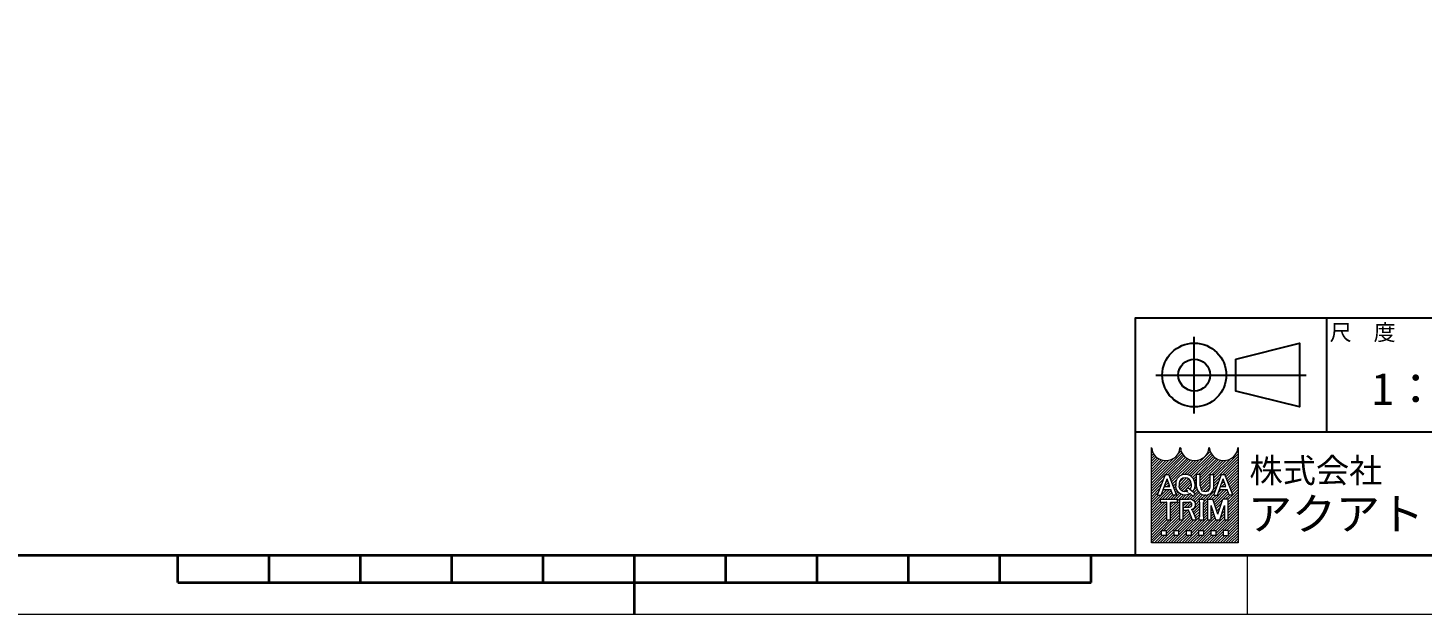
# Model space of a CAD drawing. Header units: millimetres. Extents: x 0 to 1176, y -11 to 828.
# Drawn here: x 418.3 to 850.6, y 0 to 181.9 of the extents above; entities that cross this region are included whole.
import ezdxf
from ezdxf.enums import TextEntityAlignment as Align

# ---------------------------------------------------------------- set-up
doc = ezdxf.new("R2010")
doc.units = ezdxf.units.MM
doc.header["$LTSCALE"] = 0.8
doc.layers.add('90_FRAME', color=5, linetype='Continuous', lineweight=35)
doc.layers.add('91_BLANK', color=5, linetype='Continuous', lineweight=0, plot=False)
doc.styles.add('MS_G', font='MS Gothic.ttf')
doc.styles.add('表題用', font='MS PGothic.ttf')

msp = doc.modelspace()

# ---------------------------------------------------------------- hatches: boundary and pattern name
at = {"layer": '90_FRAME', "lineweight": 5}
h = msp.add_hatch(dxfattribs=at)
h.set_pattern_fill('_USER', color=4, scale=0.6, angle=45, pattern_type=0)
h.set_pattern_definition([(45, (-472.8385794196781, -7.484306880053822), (-0.4242640687119285, 0.4242640687119285), [])])
edge = h.paths.add_edge_path()
edge.add_arc((793.5534251480437, 51.53784441399969), 0.1280794679994826, 90, 180)
edge.add_ellipse((789.0706437680617, 51.53784441399969), major_axis=(-4.354701911982408, 0), ratio=0.8823529411764706, start_angle=360, end_angle=540, ccw=False)
edge.add_arc((784.5878623880797, 51.53784441399969), 0.1280794679994826, 3.187317984128255, 180.0000000000261)
edge.add_ellipse((780.1050810080976, 51.53784441399969), major_axis=(-4.354701911982408, 0), ratio=0.8823529411764706, start_angle=360, end_angle=540, ccw=False)
edge.add_arc((775.6222996281156, 51.53784441399969), 0.1280794679994826, 3.187317984128255, 180)
edge.add_ellipse((771.1395182481335, 51.53784441399969), major_axis=(-4.354701911982408, 0), ratio=0.8823529411764706, start_angle=360, end_angle=540, ccw=False)
edge.add_arc((766.6567368681515, 51.53784441399969), 0.1280794679994826, 3.187317984128255, 90)
edge.add_line((766.6567368681515, 51.66592388200027), (766.6567368681515, 22.07956677411951))
edge.add_line((766.6567368681515, 22.0795667741186), (793.5534251480428, 22.0795667741186))
edge.add_line((793.5534251480437, 22.0795667741186), (793.5534251480437, 51.66592388199845))
h.paths.add_polyline_path([(770.9938587518443, 43.36455290725374), (772.0557924384809, 43.36455290725374), (774.4706533591504, 36.99131857959858), (774.4706533591504, 36.96057950727939), (773.3209848216045, 36.96057950727939), (772.7198035799936, 38.64889171698454), (770.3554635039307, 38.64889171698454), (770.7020772380326, 39.6222956737802), (772.3731898458934, 39.6222956737802), (771.5248255951626, 42.00477806619804), (769.7286663687225, 36.96057950727939), (768.5789978311748, 36.96057950727939), (768.5789978311748, 36.99131857959858)], flags=16)
edge = h.paths.add_edge_path(flags=16)
edge.add_ellipse((777.1433386103724, 40.54680461126466), major_axis=(-2.9458277639881, 0), ratio=0.9565217391304346, start_angle=180, end_angle=360, ccw=False)
edge.add_line((780.0891663743603, 40.54680461126466), (780.0891663743603, 39.77832780326756))
edge.add_ellipse((777.1433386103724, 39.77832780326756), major_axis=(-2.9458277639881, 0), ratio=0.9565217391304346, start_angle=142.1052553177129, end_angle=180, ccw=False)
edge.add_line((779.468010385053, 38.04763067444131), (778.6426478953706, 38.72773857620362))
edge.add_ellipse((777.1433386103724, 39.85368730707526), major_axis=(1.87839559379198, 0), ratio=0.9950358206786509, start_angle=-37.0427632869818, end_angle=0)
edge.add_line((779.021731846118, 39.85361474845288), (779.021731846118, 40.47144510745696))
edge.add_ellipse((777.1433386103724, 40.47144510745696), major_axis=(1.878393235745405, 0), ratio=0.9947182625257321, start_angle=360, end_angle=540)
edge.add_line((775.2649453746269, 40.47144510745696), (775.2649453746269, 39.85362143639125))
edge.add_ellipse((777.1433386103724, 39.85368730707526), major_axis=(1.87839559379198, 0), ratio=0.9950358206786509, start_angle=-180, end_angle=-65.75794872216291)
edge.add_line((777.9145934877267, 38.14943292008687), (777.3916162355642, 38.65841501385697))
edge.add_line((777.3916162355633, 38.65841501385606), (777.9589388308702, 39.26083259910504))
edge.add_line((777.9589388308702, 39.26083259910595), (780.3310507988124, 37.30618586699896))
edge.add_line((780.3310507988115, 37.30618586699805), (779.5897877653258, 36.51906776107174))
edge.add_line((779.5897877653276, 36.51906776107265), (778.6993120950444, 37.38571381352907))
edge.add_ellipse((777.1433386103724, 39.77832780326756), major_axis=(-2.9458277639881, 0), ratio=0.9565217391304346, start_angle=0, end_angle=121.88362473889401, ccw=False)
edge.add_line((774.1975108463846, 39.77832780326756), (774.1975108463846, 40.54680461126466))
h.paths.add_polyline_path([(774.6611357525815, 35.67978482728452), (774.6611357525815, 34.78322855128775), (772.7399437325892, 34.78322855128775, 0.4142135623730951), (772.6118642645886, 34.65514908328808), (772.6118642645886, 29.27581142731017), (771.4591490525943, 29.27581142731017), (771.4591490525943, 34.65514908328808, 0.4142135623730951), (771.3310695845955, 34.78322855128775), (769.4098775646032, 34.78322855128775), (769.4098775646032, 35.67978482728452)], flags=16)
edge = h.paths.add_edge_path(flags=16)
edge.add_line((775.3911679103965, 35.67978482728452), (778.3369956743843, 35.67978482728452))
edge.add_ellipse((778.3369956743825, 33.99516590543411), major_axis=(-2.067472937939515, 3.797886173657114e-16), ratio=0.8148203011203055, start_angle=111.38697473498539, end_angle=270, ccw=False)
edge.add_arc((778.6540479922785, 31.71213810631437), 0.8374090168554462, 22.272952259934925, 58.5531130129101, ccw=False)
edge.add_line((779.4289768722408, 32.02953232886651), (780.532548080321, 29.32704321451004))
edge.add_line((780.5325480803219, 29.32704321451004), (780.5325480803219, 29.27581142731017))
edge.add_line((780.5325480803219, 29.27581142731017), (779.2901772407274, 29.27581142731017))
edge.add_line((779.2901772407274, 29.27581142731017), (778.3152446220627, 31.98955216494599))
edge.add_arc((777.8399919616584, 31.79822911158683), 0.5123178719979352, 21.92829786654815, 90)
edge.add_line((777.8399919616584, 32.31054698358369), (776.5823069627902, 32.31054698358369))
edge.add_line((776.5823069627893, 32.31054698358369), (776.5823069627893, 33.20710325958046))
edge.add_line((776.5823069627893, 33.20710325958046), (778.4906910359812, 33.20710325958046))
edge.add_arc((778.4632118087027, 33.99516590543411), 0.788541591624461, 271.9970571044071, 448.0029428955929)
edge.add_line((778.4906910359839, 34.78322855128775), (776.5438831223917, 34.78322855128775))
edge.add_line((776.5438831223908, 34.78322855128775), (776.5438831223908, 29.27581142731017))
edge.add_line((776.5438831223908, 29.27581142731017), (775.3911679103956, 29.27581142731017))
edge.add_line((775.3911679103965, 29.27581142731017), (775.3911679103965, 35.67978482728452))
h.paths.add_polyline_path([(780.6812270441476, 43.36455290725374), (781.8339422561437, 43.36455290725374), (781.8339422561437, 39.77832780326756, 0.175030561155744), (782.3424520746246, 38.3105584729856, 0.2571496110314638), (784.3993396696512, 38.3105584729856, 0.1750305611562702), (784.9078494881303, 39.77832780327211), (784.9078494881303, 43.36455290725374), (786.0605647001264, 43.36455290725374), (786.0605647001264, 39.54662901208306, -0.3793912406243967), (783.563015074136, 36.96057950727939), (783.1787766701361, 36.96057950727939, -0.3793912406243716), (780.6812270441476, 39.54662901208306)], flags=16)
h.paths.add_polyline_path([(781.5038360572578, 35.67978482728452), (782.9127102052532, 35.67978482728452), (782.9127102052532, 34.78322855128775, 0.4142135623730951), (782.7846307372545, 34.65514908328808), (782.7846307372545, 30.30044717130571, 0.4142135623730951), (782.9127102052532, 30.17236770330695), (782.9127102052532, 29.27581142731017), (781.5038360572578, 29.27581142731017), (781.5038360572578, 30.17236770330695, 0.4142135623730951), (781.6319155252584, 30.30044717130571), (781.6319155252584, 34.65514908328808, 0.4142135623730951), (781.5038360572578, 34.78322855128775)], flags=16)
h.paths.add_polyline_path([(784.0666734797267, 35.67978482728452), (785.7393387370973, 35.67978482728452), (787.2686601797138, 31.02868007085365), (788.7979816223303, 35.67978482728452), (790.4717083317353, 35.67978482728452), (790.4717083317353, 29.27581142731017), (789.318993119741, 29.27581142731017), (789.318993119741, 33.75859280729222), (787.8450177857119, 29.27581142731017), (786.6923025737176, 29.27581142731017), (785.2183272396867, 33.75859280729222), (785.2193886917228, 29.27581142731017), (784.0666734797267, 29.27581142731017)], flags=16)
h.paths.add_polyline_path([(788.4105285137136, 43.36455290725374), (789.4724622003503, 43.36455290725374), (791.8873231210198, 36.99131857959858), (791.8873231210198, 36.96057950727939), (790.737654583472, 36.96057950727939), (790.1364733418629, 38.64889171698454), (787.7721332658, 38.64889171698454), (788.1187469999002, 39.6222956737802), (789.7898596077628, 39.6222956737802), (788.941495357032, 42.00477806619804), (787.1453361305901, 36.96057950727939), (785.9956675930423, 36.96057950727939), (785.9956675930423, 36.99131857959858)], flags=16)
h.paths.add_polyline_path([(769.7306441001399, 25.92195081410321), (771.2675977161323, 25.92195081410321), (771.2675977161323, 24.38499719810991), (769.7306441001399, 24.38499719810991)], flags=16)
h.paths.add_polyline_path([(773.5730281401245, 25.92195081410321), (775.1099817561169, 25.92195081410321), (775.1099817561169, 24.38499719810991), (773.5730281401245, 24.38499719810991)], flags=16)
h.paths.add_polyline_path([(777.4154121801091, 25.92195081410321), (778.9523657961015, 25.92195081410321), (778.9523657961015, 24.38499719810991), (777.4154121801091, 24.38499719810991)], flags=16)
h.paths.add_polyline_path([(781.2577962200937, 25.92195081410321), (782.7947498360861, 25.92195081410321), (782.7947498360861, 24.38499719810991), (781.2577962200937, 24.38499719810991)], flags=16)
h.paths.add_polyline_path([(785.1001802600783, 25.92195081410321), (786.6371338760707, 25.92195081410321), (786.6371338760707, 24.38499719810991), (785.1001802600783, 24.38499719810991)], flags=16)
h.paths.add_polyline_path([(788.9425643000629, 25.92195081410321), (790.4795179160553, 25.92195081410321), (790.4795179160553, 24.38499719810991), (788.9425643000629, 24.38499719810991)], flags=16)

# ---------------------------------------------------------------- linework, layer by layer
at = {"layer": '90_FRAME', "color": 0, "lineweight": 25}
for p, q in [((821.0392818216803, 56.50936232749612), (821.0392818216803, 91.86650518449736)), ((779.9542818218467, 62.30793375604574), (779.9542818218467, 86.06793375594955)), ((768.0742818218948, 74.18793375599583), (814.6042818217063, 74.18793375599583)), ((923.8535675355213, 56.50936232749612), (761.6392818219208, 56.50936232749612))]:
    msp.add_line(p, q, dxfattribs=at)
at = {"layer": '90_FRAME', "color": 4, "lineweight": 5}
for p, q in [((766.6567368681515, 22.0795667741186), (766.6567368681515, 51.66592388200027)), ((793.5534251480437, 51.66592388200027), (793.5534251480437, 22.0795667741186)), ((768.5789978311748, 36.99131857959858), (770.9938587518443, 43.36455290725374)), ((770.9938587518443, 43.36455290725374), (772.0557924384809, 43.36455290725374)), ((774.4706533591504, 36.99131857959858), (772.0557924384809, 43.36455290725374)), ((780.6812270441476, 39.54662901208306), (780.6812270441476, 43.36455290725374)), ((781.8339422561437, 43.36455290725374), (780.6812270441476, 43.36455290725374)), ((781.8339422561437, 39.77832780326756), (781.8339422561437, 43.36455290725374)), ((784.9078494881303, 39.77832780326756), (784.9078494881303, 43.36455290725374)), ((784.9078494881303, 43.36455290725374), (786.0605647001264, 43.36455290725374)), ((785.9956675930423, 36.99131857959858), (788.4105285137136, 43.36455290725374)), ((786.0605647001264, 39.54662901208306), (786.0605647001264, 43.36455290725374)), ((788.4105285137136, 43.36455290725374), (789.4724622003503, 43.36455290725374)), ((791.8873231210198, 36.99131857959858), (789.4724622003503, 43.36455290725374)), ((769.7286663687225, 36.96057950727939), (771.5248255951626, 42.00477806619804)), ((770.3554635039307, 38.64889171698454), (770.7020772380326, 39.6222956737802)), ((770.7020772380326, 39.6222956737802), (772.3731898458934, 39.6222956737802)), ((772.3731898458934, 39.6222956737802), (771.5248255951626, 42.00477806619804)), ((774.1975108463846, 40.54680461126466), (774.1975108463846, 39.77832780326756)), ((775.2649453746269, 40.47144510745696), (775.2649453746269, 39.85666366105946)), ((777.3916162355633, 38.65841501385606), (777.9589388308702, 39.26083259910595)), ((777.9589388308702, 39.26083259910595), (780.3310507988115, 37.30618586699805)), ((779.021731846118, 40.47144510745696), (779.021731846118, 39.85666366105946)), ((780.0891663743603, 40.54680461126466), (780.0891663743603, 39.77832780326756)), ((787.1453361305901, 36.96057950727939), (788.941495357032, 42.00477806619804)), ((787.7721332658, 38.64889171698454), (788.1187469999002, 39.6222956737802)), ((788.1187469999002, 39.6222956737802), (789.7898596077628, 39.6222956737802)), ((789.7898596077628, 39.6222956737802), (788.941495357032, 42.00477806619804)), ((768.5789978311748, 36.96057950727939), (768.5789978311748, 36.99131857959858)), ((768.5789978311748, 36.99131857959858), (768.5789978311748, 36.99131857959858)), ((768.5789978311748, 36.96057950727939), (768.5789978311748, 36.99131857959858)), ((768.5789978311748, 36.96057950727939), (769.7286663687225, 36.96057950727939)), ((769.4098775646032, 35.67978482728452), (774.6611357525815, 35.67978482728452)), ((769.4098775646032, 35.67978482728452), (769.4098775646032, 34.78322855128775)), ((769.4098775646032, 34.78322855128775), (771.3310695845955, 34.78322855128775)), ((770.3554635039307, 38.64889171698454), (772.7198035799936, 38.64889171698454)), ((771.4591490525943, 29.27581142731017), (771.4591490525943, 34.65514908328808)), ((772.6118642645886, 29.27581142731017), (772.6118642645886, 34.65514908328808)), ((773.3209848216045, 36.96057950727939), (772.7198035799936, 38.64889171698454)), ((772.7399437325892, 34.78322855128775), (774.6611357525815, 34.78322855128775)), ((774.4706533591504, 36.96057950727939), (773.3209848216045, 36.96057950727939)), ((774.4706533591504, 36.96057950727939), (774.4706533591504, 36.99131857959858)), ((774.6611357525815, 35.67978482728452), (774.6611357525815, 34.78322855128775)), ((775.3911679103965, 35.67978482728452), (775.3911679103965, 29.27581142731017)), ((775.3911679103965, 35.67978482728452), (778.3369956743825, 35.67978482728452)), ((776.5438831223908, 29.27581142731017), (776.5438831223908, 34.78322855128775)), ((776.5438831223908, 34.78322855128775), (778.4906910359839, 34.78322855128775)), ((777.3916162355633, 38.65841501385606), (777.9145934877267, 38.14943292008687)), ((778.6426478953706, 38.72773857620362), (779.468010385053, 38.04763067444131)), ((778.6993120950444, 37.38571381352907), (779.5897877653276, 36.51906776107265)), ((779.5897877653276, 36.51906776107265), (780.3310507988115, 37.30618586699805)), ((781.5038360572578, 35.67978482728452), (782.9127102052532, 35.67978482728452)), ((781.5038360572578, 35.67978482728452), (781.5038360572578, 34.78322855128775)), ((781.6319155252584, 30.30044717130571), (781.6319155252584, 34.65514908328808)), ((782.7846307372545, 30.30044717130571), (782.7846307372545, 34.65514908328808)), ((782.9127102052532, 35.67978482728452), (782.9127102052532, 34.78322855128775)), ((783.563015074136, 36.96057950727939), (783.178776670138, 36.96057950727939)), ((784.0666734797267, 35.67978482728452), (784.0666734797267, 29.27581142731017)), ((784.0666734797267, 35.67978482728452), (785.7393387370973, 35.67978482728452)), ((787.2686601797138, 31.02868007085365), (785.7393387370973, 35.67978482728452)), ((785.9956675930423, 36.96057950727939), (785.9956675930423, 36.99131857959858)), ((785.9956675930423, 36.99131857959858), (785.9956675930423, 36.99131857959858)), ((785.9956675930423, 36.96057950727939), (785.9956675930423, 36.99131857959858)), ((785.9956675930423, 36.96057950727939), (787.1453361305901, 36.96057950727939)), ((787.2686601797138, 31.02868007085365), (788.7979816223303, 35.67978482728452)), ((787.7721332658, 38.64889171698454), (790.1364733418629, 38.64889171698454)), ((790.4717083317353, 35.67978482728452), (788.7979816223303, 35.67978482728452)), ((790.737654583472, 36.96057950727939), (790.1364733418629, 38.64889171698454)), ((790.4717083317353, 29.27581142731017), (790.4717083317353, 35.67978482728452)), ((791.8873231210198, 36.96057950727939), (790.737654583472, 36.96057950727939)), ((791.8873231210198, 36.96057950727939), (791.8873231210198, 36.99131857959858)), ((776.5823069627893, 32.31054698358369), (776.5823069627893, 33.20710325958046)), ((776.5823069627893, 33.20710325958046), (778.4906910359839, 33.20710325958046)), ((776.5823069627893, 32.31054698358369), (777.8399919616584, 32.31054698358369)), ((778.3152446220627, 31.98955216494599), (779.2901772407274, 29.27581142731017)), ((779.4289768722408, 32.02953232886742), (780.5325480803219, 29.32704321451004)), ((785.2193886917228, 29.27581142731017), (785.2183272396867, 33.75859280729222)), ((786.6923025737176, 29.27581142731017), (785.2183272396867, 33.75859280729222)), ((787.8450177857119, 29.27581142731017), (789.318993119741, 33.75859280729222)), ((789.318993119741, 33.75859280729222), (789.318993119741, 29.27581142731017)), ((771.4591490525943, 29.27581142731017), (772.6118642645886, 29.27581142731017)), ((775.3911679103965, 29.27581142731017), (776.5438831223908, 29.27581142731017)), ((779.2901772407274, 29.27581142731017), (780.5325480803219, 29.27581142731017)), ((780.5325480803219, 29.32704321451004), (780.5325480803219, 29.27581142731017)), ((781.5038360572578, 29.27581142731017), (781.5038360572578, 30.17236770330695)), ((781.5038360572578, 29.27581142731017), (782.9127102052532, 29.27581142731017)), ((782.9127102052532, 29.27581142731017), (782.9127102052532, 30.17236770330695)), ((784.0666734797267, 29.27581142731017), (785.2193886917228, 29.27581142731017)), ((786.6923025737176, 29.27581142731017), (787.8450177857119, 29.27581142731017)), ((789.318993119741, 29.27581142731017), (790.4717083317353, 29.27581142731017)), ((793.5534251480437, 22.0795667741186), (766.6567368681515, 22.0795667741186)), ((769.7306441001399, 25.92195081410321), (771.2675977161323, 25.92195081410321)), ((769.7306441001399, 25.92195081410321), (769.7306441001399, 24.38499719810991)), ((771.2675977161323, 24.38499719810991), (769.7306441001399, 24.38499719810991)), ((771.2675977161323, 25.92195081410321), (771.2675977161323, 24.38499719810991)), ((773.5730281401245, 25.92195081410321), (775.1099817561169, 25.92195081410321)), ((773.5730281401245, 25.92195081410321), (773.5730281401245, 24.38499719810991)), ((775.1099817561169, 24.38499719810991), (773.5730281401245, 24.38499719810991)), ((775.1099817561169, 25.92195081410321), (775.1099817561169, 24.38499719810991)), ((777.4154121801091, 25.92195081410321), (778.9523657961015, 25.92195081410321)), ((777.4154121801091, 25.92195081410321), (777.4154121801091, 24.38499719810991)), ((778.9523657961015, 24.38499719810991), (777.4154121801091, 24.38499719810991)), ((778.9523657961015, 25.92195081410321), (778.9523657961015, 24.38499719810991)), ((781.2577962200937, 25.92195081410321), (782.7947498360861, 25.92195081410321)), ((781.2577962200937, 25.92195081410321), (781.2577962200937, 24.38499719810991)), ((782.7947498360861, 24.38499719810991), (781.2577962200937, 24.38499719810991)), ((782.7947498360861, 25.92195081410321), (782.7947498360861, 24.38499719810991)), ((785.1001802600783, 25.92195081410321), (786.6371338760707, 25.92195081410321)), ((785.1001802600783, 25.92195081410321), (785.1001802600783, 24.38499719810991)), ((786.6371338760707, 24.38499719810991), (785.1001802600783, 24.38499719810991)), ((786.6371338760707, 25.92195081410321), (786.6371338760707, 24.38499719810991)), ((790.4795179160553, 25.92195081410321), (788.9425643000629, 25.92195081410321)), ((788.9425643000629, 25.92195081410321), (788.9425643000629, 24.38499719810991)), ((788.9425643000629, 24.38499719810991), (790.4795179160553, 24.38499719810991)), ((790.4795179160553, 25.92195081410321), (790.4795179160553, 24.38499719810991))]:
    msp.add_line(p, q, dxfattribs=at)
at = {"layer": '90_FRAME'}
for p, q in [((464.8160886796836, 9.828599470541333), (464.8160886796836, 18.32364804193733)), ((493.1329172509987, 9.828599470541333), (493.1329172509987, 18.32364804193733)), ((521.4497458223138, 9.828599470541333), (521.4497458223138, 18.32364804193733)), ((549.7665743936253, 9.828599470541333), (549.7665743936253, 18.32364804193733)), ((578.0834029649404, 9.828599470541333), (578.0834029649404, 18.32364804193733)), ((606.4002315362557, -1.126752522395691e-07), (606.4002315362557, 18.32364804193733)), ((634.7170601075671, 9.828599470541333), (634.7170601075671, 18.32364804193733)), ((663.0338886788822, 9.828599470541333), (663.0338886788822, 18.32364804193733)), ((691.3507172501975, 9.828599470541333), (691.3507172501975, 18.32364804193733)), ((719.6675458215126, 9.828599470541333), (719.6675458215126, 18.32364804193733)), ((747.9843743928279, 9.828599470541333), (747.9843743928279, 18.32364804193733)), ((464.8160886796836, 9.828599470541333), (747.9843743928279, 9.828599470541333))]:
    msp.add_line(p, q, dxfattribs=at)
at = {"layer": '90_FRAME', "color": 4, "lineweight": 13}
msp.add_line((796.4911017354849, -1.126752522395691e-07), (796.4911017354849, 18.32364804193733), dxfattribs=at)
at = {"layer": '90_FRAME'}
msp.add_lwpolyline([(55.16118125218932, 18.32364804193733), (1157.639281820322, 18.32364804193733), (1157.639281820322, 806.5001773159722), (55.16118125218932, 806.5001773159722)], close=True, dxfattribs=at)
at = {"layer": '90_FRAME', "color": 0, "lineweight": 25}
msp.add_lwpolyline([(761.6392818219208, 18.32364804193733), (1157.639281820322, 18.32364804193733), (1157.639281820322, 91.86650518449736), (761.6392818219208, 91.86650518449736)], close=True, dxfattribs=at)
msp.add_lwpolyline([(792.8242818217966, 79.13793375597655), (812.6242818217158, 84.08793375595727), (812.6242818217158, 64.28793375603803), (792.8242818217966, 69.23793375601693), (792.8242818217966, 79.13793375597655)], dxfattribs=at)
for radius in [9.89999999996, 4.94999999998]:
    msp.add_circle((779.9542818218467, 74.18793375599583), radius, dxfattribs=at)
at = {"layer": '90_FRAME', "color": 4, "lineweight": 5}
for centre, radius, start, end in [((766.6567368681515, 51.53784441399969), 0.1280794679994826, 0, 90), ((775.6222996281156, 51.53784441399969), 0.1280794679994826, 0, 180), ((775.6222996281156, 51.53784441399969), 0.1280794679994826, 0, 90), ((784.5878623880797, 51.53784441399969), 0.1280794679994826, 0, 180), ((793.5534251480437, 51.53784441399969), 0.1280794679994826, 90, 180), ((783.3887990136989, 39.66247840767667), 2.710049271279299, 182.4500309922613, 265.5552572885243), ((784.1204182585477, 39.74850770595552), 2.286670450191321, 179.2527938813868, 218.9645718468802), ((783.3529927305751, 39.66247840767667), 2.710049271279299, 274.4447427114757, 357.5499690077386), ((782.6213734857263, 39.74850770595552), 2.286670450191064, 321.0354281531198, 0.7472061186132516), ((771.3310695845955, 34.65514908328808), 0.1280794679994826, 0, 90), ((772.7399437325892, 34.65514908328808), 0.1280794679994826, 90, 180), ((778.4632118087027, 33.99516590543411), 0.788541591624461, 271.9970571043541, 88.00294289554164), ((781.5038360572578, 34.65514908328808), 0.1280794679994826, 0, 90), ((783.3708958721379, 40.17802581788695), 2.131931267400064, 241.1577278083189, 298.8422721916811), ((782.9127102052532, 34.65514908328808), 0.1280794679994826, 90, 180), ((777.8399919616584, 31.79822911158683), 0.5123178719979303, 21.92829786655026, 90), ((778.6540479922785, 31.71213810631437), 0.8374090168554603, 22.27295225998095, 58.55311301286324), ((781.5038360572578, 30.30044717130571), 0.1280794679994826, 270, 0), ((782.9127102052532, 30.30044717130571), 0.1280794679994826, 180, 270)]:
    msp.add_arc(centre, radius, start, end, dxfattribs=at)
for centre, major_axis, ratio, start_param, end_param in [((771.1395182481335, 51.53784441399969), (-4.354701911982408, 0), 0.8823529411764706, 6.283185307179586, 9.42477796076938), ((780.1050810080976, 51.53784441399969), (-4.354701911982408, 0), 0.8823529411764706, 6.283185307179586, 9.42477796076938), ((789.0706437680617, 51.53784441399969), (-4.354701911982408, 0), 0.8823529411764706, 6.283185307179586, 9.42477796076938), ((777.1433386103724, 40.54680461126466), (-2.9458277639881, 0), 0.9565217391304346, 3.141592653589793, 6.283185307179586), ((777.1433386103724, 40.47144510745696), (1.878393235745405, 0), 0.9947182625257321, 6.283185307179586, 9.42477796076938), ((778.3369956743825, 33.99516590543411), (-2.067472937939515, 3.797886173657099e-16), 0.8148203011203053, 1.944069452961235, 4.71238898038469)]:
    msp.add_ellipse(centre, major_axis=major_axis, ratio=ratio, start_param=start_param, end_param=end_param, dxfattribs=at)
at = {"layer": '90_FRAME', "color": 4, "lineweight": 5, "extrusion": (0, 0, -1)}
for centre, major_axis, ratio, start_param, end_param in [((777.1433386103724, 39.77832780326756), (-2.9458277639881, 0), 0.9565217391304346, 4.155914751220672, 6.283185307179586), ((777.1433386103724, 39.85368730707526), (1.87839559379198, 0), 0.9950358206786509, 7.430878021738927, 9.42477796076938), ((777.1433386103724, 39.85368730707526), (1.87839559379198, 0), 0.9950358206786509, 6.283185307179586, 6.929703490574296), ((777.1433386103724, 39.77832780326756), (-2.9458277639881, 0), 0.9565217391304346, 3.141592653589793, 3.802980717498315)]:
    msp.add_ellipse(centre, major_axis=major_axis, ratio=ratio, start_param=start_param, end_param=end_param, dxfattribs=at)
at = {"layer": '91_BLANK'}
msp.add_lwpolyline([(-8.093381893559127e-07, -1.126752522395691e-07), (1176.045220389722, -1.126752522395691e-07), (1176.045220389722, 827.7461158911236), (-8.093381893559127e-07, 827.7461158911236)], close=True, dxfattribs=at)

# ---------------------------------------------------------------- texts
at = {"layer": '90_FRAME', "color": 0, "style": '表題用'}
msp.add_text('尺\u3000度', height=5, dxfattribs=at).set_placement((821.936319163409, 87.43806134731406), align=Align.MIDDLE_LEFT)
at = {"layer": '90_FRAME', "color": 4, "style": 'MS_G'}
msp.add_text('株式会社', height=7.56077142854088, dxfattribs=at).set_placement((817.6727214211476, 44.57195306907809), align=Align.MIDDLE_CENTER)
msp.add_text('アクアトリム', height=10, dxfattribs=at).set_placement((796.6298082393753, 26.10595901925254))
at = {"layer": '90_FRAME', "color": 0, "style": 'MS_G'}
msp.add_attdef('1：2', text='', height=10, dxfattribs=at).set_placement((848.6178532501415, 69.94507661315677), align=Align.MIDDLE)

doc.saveas('drawing.dxf')
